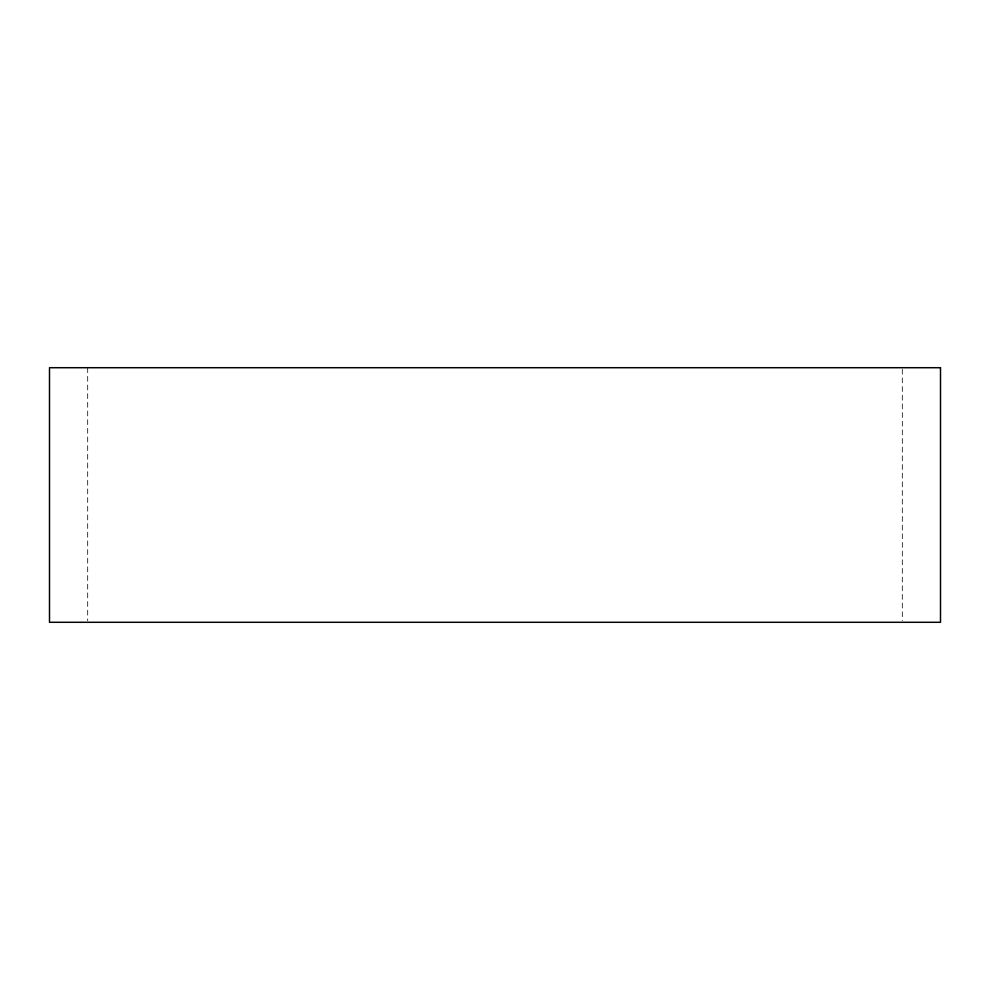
<?xml version="1.0" encoding="UTF-8"?>
<svg xmlns="http://www.w3.org/2000/svg" width="990" height="990" viewBox="0 0 990 990"><rect width="100%" height="100%" fill="white"/><g stroke="black" fill="none" stroke-linecap="round" stroke-linejoin="round"><path stroke-width="0.74" stroke-dasharray="4.95 3.71" d="M902.311 369.258L902.311 620.742M87.689 367.711L87.689 620.742"/><path stroke-width="1.49" d="M940.5 367.711L49.5 367.711L49.5 622.289L940.5 622.289L940.5 367.711"/></g></svg>
